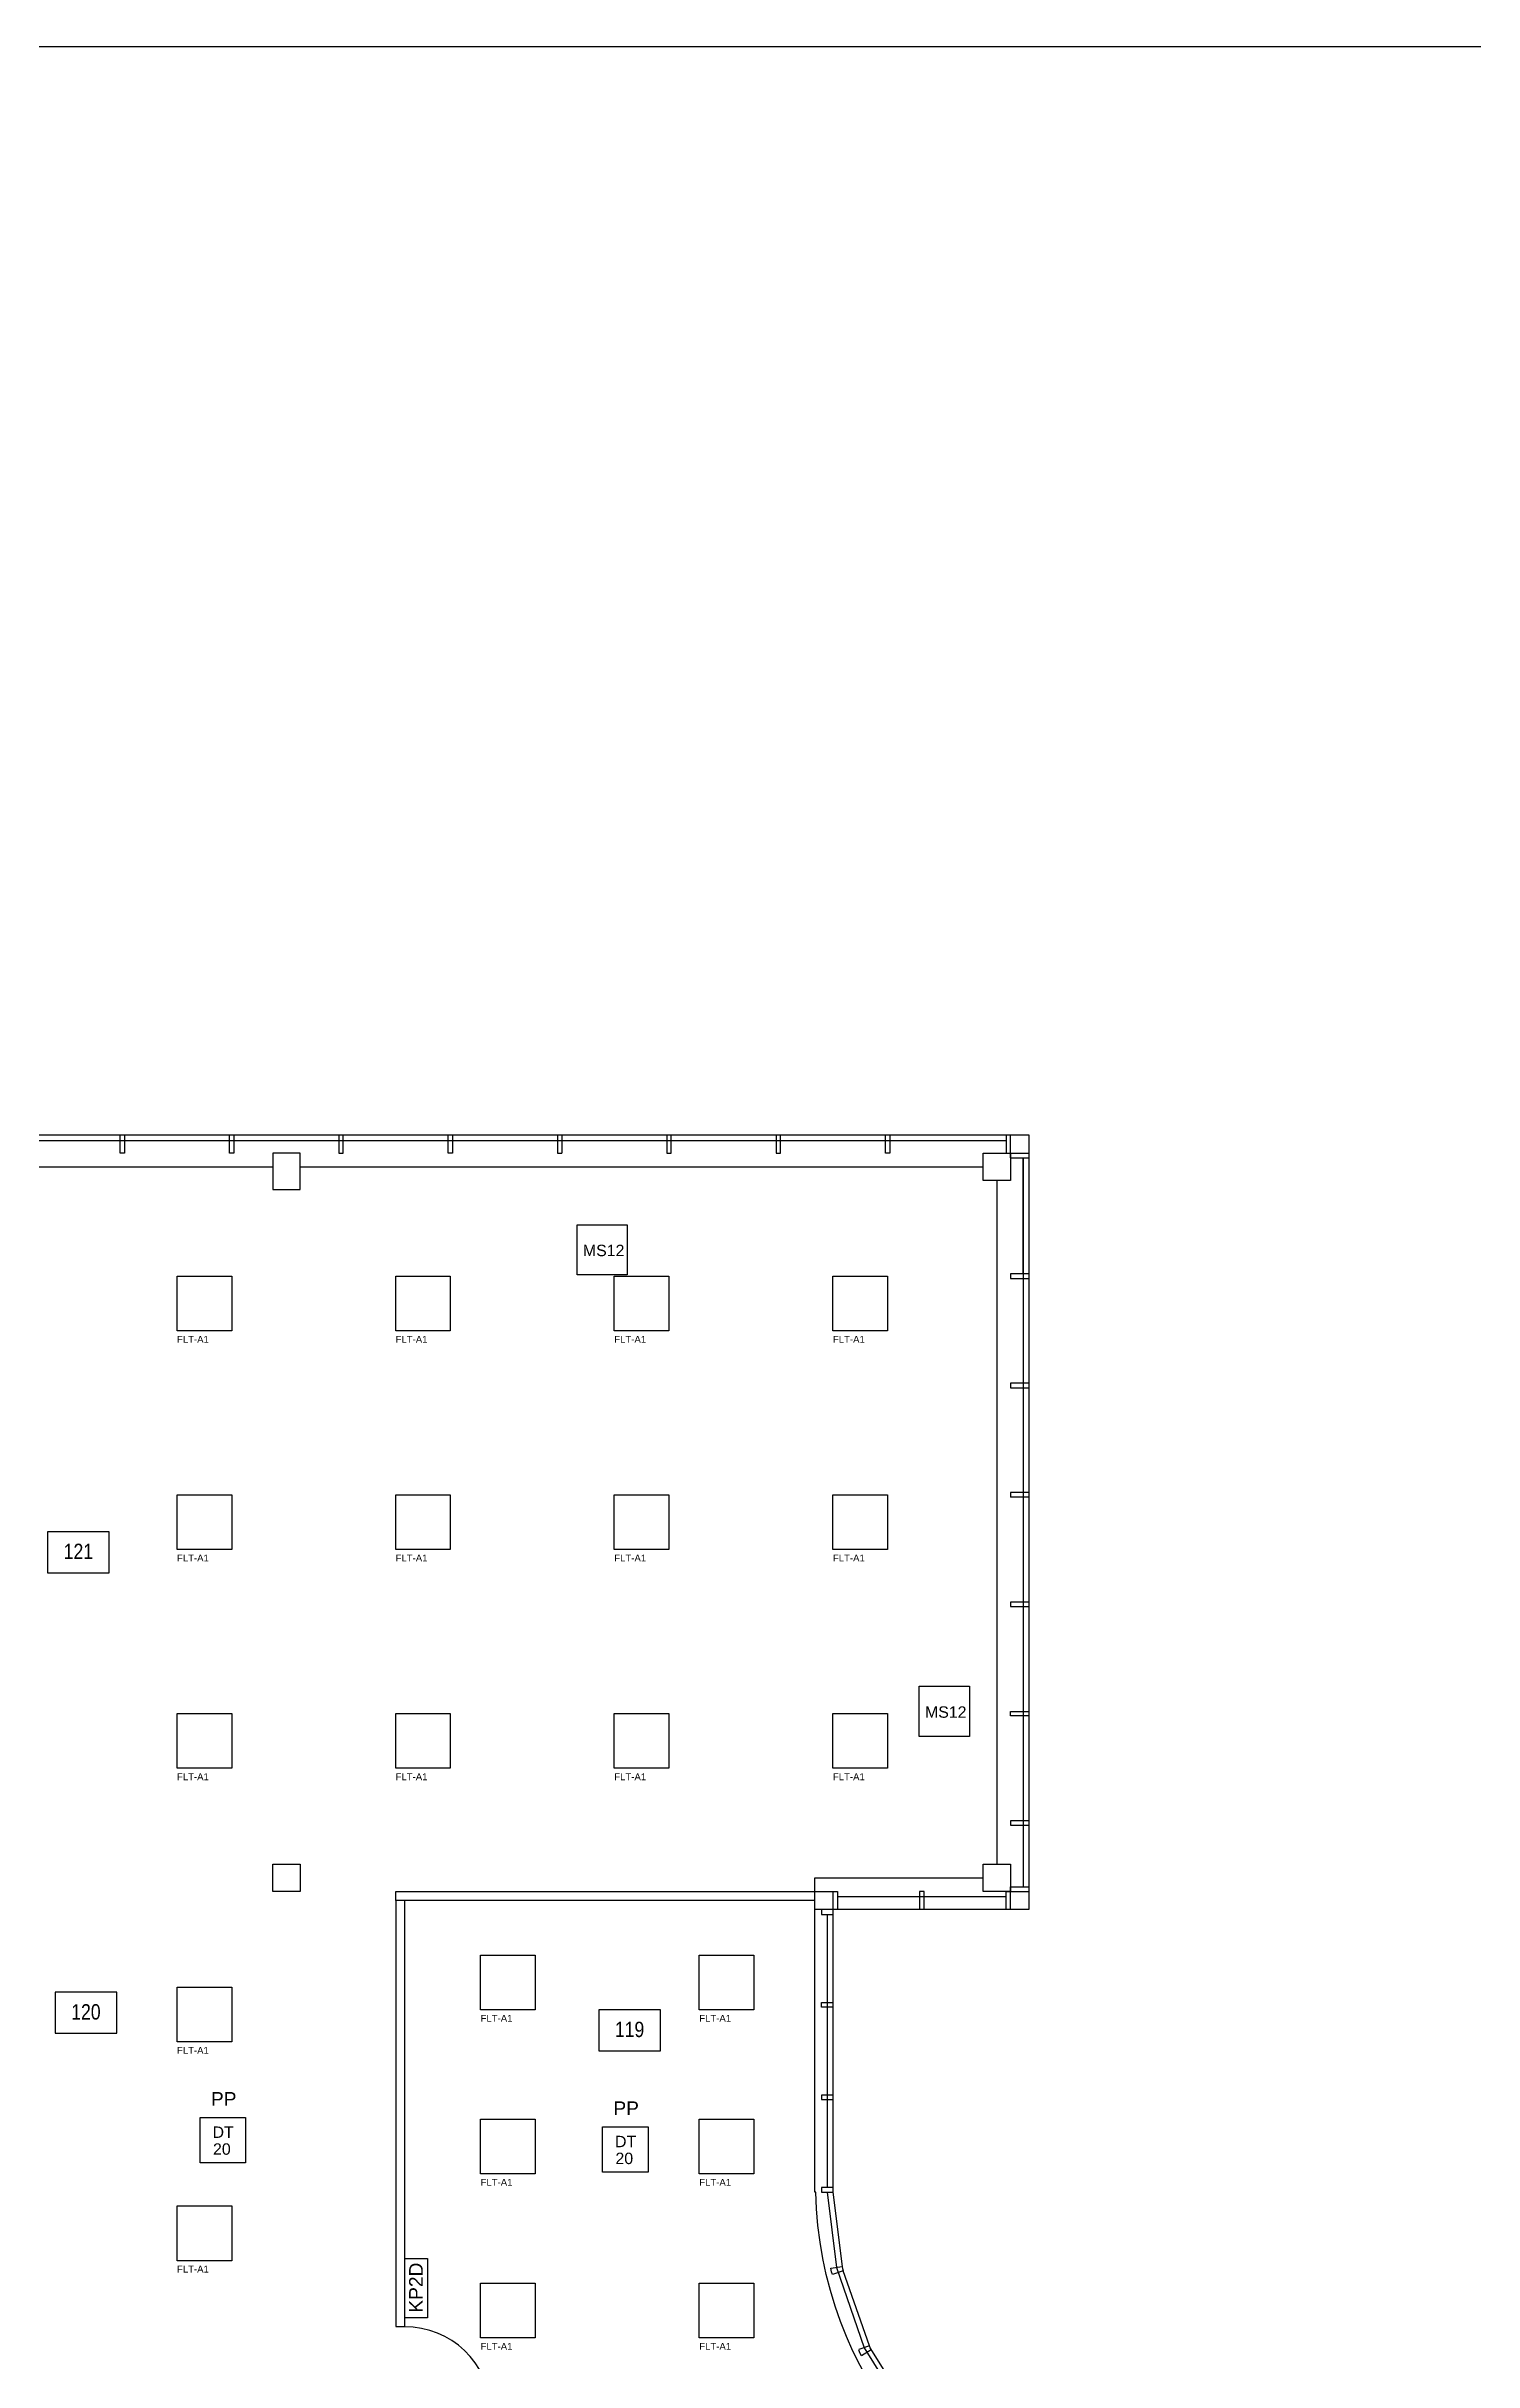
# Model space of a CAD drawing. Header units: inches. Extents: x 0 to 3575, y 0 to 2814.
# Drawn here: x 907 to 1534, y 1797 to 2814 of the extents above; entities that cross this region are included whole.
import ezdxf
from ezdxf.enums import TextEntityAlignment as Align

# ---------------------------------------------------------------- set-up
doc = ezdxf.new("R2010")
doc.units = ezdxf.units.IN
doc.header["$MEASUREMENT"] = 0
doc.set_wipeout_variables(frame=1)
doc.layers.get('0').update_dxf_attribs({"color": 255})
doc.layers.add('FLT-Fixtures', color=3, linetype='Continuous')
doc.layers.add('FLT-Peripheral-Devices', color=6, linetype='Continuous')
doc.styles.get("Standard").update_dxf_attribs({"font": 'arial.ttf'})
doc.styles.add('XR-ARCH-NEW$0$NOTES-UNIV', font='ARIALN.TTF')

# ---------------------------------------------------------------- blocks, each defined once
blk = doc.blocks.new('XR-ARCH-NEW$0$Room No')
blk.add_lwpolyline([(-0.141, 0), (0.141, 0), (0.141, 0.188), (-0.141, 0.188)], close=True)
at = {"style": 'XR-ARCH-NEW$0$NOTES-UNIV'}
blk.add_attdef('ROOM_NO', text='', height=0.0703, dxfattribs=at).set_placement((0, 0.098), align=Align.MIDDLE_CENTER)
blk = doc.blocks.new('FLT-A1')
at = {"layer": 'FLT-Fixtures'}
blk.add_lwpolyline([(0, 24), (24, 24), (24, 0), (0, 0)], close=True, dxfattribs=at)
blk.add_attdef('FLT-A1', (0, -5.2), '', height=3, dxfattribs=at)
blk = doc.blocks.new('FLT-MS12')
at = {"layer": 'FLT-Peripheral-Devices'}
blk.add_lwpolyline([(0, 22), (22, 22), (22, 0), (0, 0)], close=True, dxfattribs=at)
at = {"layer": 'FLT-Peripheral-Devices', "insert": (2.5, 13.2), "char_height": 5, "attachment_point": 1}
blk.add_mtext('MS12', dxfattribs=at)
blk = doc.blocks.new('FLT-PP')
blk.add_wipeout([(19, 0), (0, 0), (0, 12.3), (19, 12.3)]).dxf.layer = 'FLT-Peripheral-Devices'
at = {"layer": 'FLT-Peripheral-Devices', "insert": (4.8, 9), "char_height": 6.01, "attachment_point": 1, "bg_fill": 2}
blk.add_mtext('PP', dxfattribs=at)
blk = doc.blocks.new('FLT- OAC-DT-2000')
at = {"layer": 'FLT-Peripheral-Devices', "insert": (-4.5, 6), "char_height": 5, "attachment_point": 1, "bg_fill": 2}
blk.add_mtext('DT', dxfattribs=at)
at = {"layer": 'FLT-Peripheral-Devices', "insert": (-4.3, -1.4), "char_height": 5, "attachment_point": 1, "bg_fill": 2}
blk.add_mtext('20', dxfattribs=at)
at = {"layer": 'FLT-Peripheral-Devices'}
blk.add_lwpolyline([(-10, 10), (10, 10), (10, -10), (-10, -10)], close=True, dxfattribs=at)
blk = doc.blocks.new('FLT-KP2LD')
at = {"layer": 'FLT-Peripheral-Devices'}
blk.add_lwpolyline([(0, 10), (26, 10), (26, 0), (0, 0)], close=True, dxfattribs=at)
blk.add_text('KP2D', height=6.01, dxfattribs=at).set_placement((2.3, 2.1))

msp = doc.modelspace()

# ---------------------------------------------------------------- linework, layer by layer
for p, q in [((72.2, 2333.3), (1328.2, 2333.3)), ((1131.2, 2335.8), (1131.2, 2327.8)), ((1131.2, 2327.8), (1133.2, 2327.8)), ((1133.2, 2335.8), (1133.2, 2327.8)), ((1330.2, 2325.8), (1330.2, 2335.8)), ((706.2, 2321.8), (1006.2, 2321.8)), ((1018.2, 2321.8), (1318.2, 2321.8)), ((1330.2, 2325.7), (1338.2, 2325.7)), ((1324.2, 2315.8), (1324.2, 2015.8)), ((1338.2, 2178.8), (1330.2, 2178.8)), ((1330.2, 2178.8), (1330.2, 2176.8)), ((1338.2, 2176.8), (1330.2, 2176.8)), ((1252.2, 2003.8), (1252.2, 1871.8)), ((1328.2, 2001.4), (1254.2, 2001.4)), ((1268.2, 1804.3), (1263.5, 1802.7))]:
    msp.add_line(p, q)
for points in [[(984.5, 456.8), (982.5, 456.8), (982.5, 461.8), (994.2, 461.8), (994.2, 745.8), (62.2, 745.8), (62.2, 2335.8), (1338.2, 2335.8), (1338.2, 1995.8), (1244.2, 1995.8)], [(941.2, 2335.8), (941.2, 2327.8), (939.2, 2327.8), (939.2, 2335.8)], [(989.2, 2335.8), (989.2, 2327.8), (987.2, 2327.8), (987.2, 2335.8)], [(1035.2, 2335.8), (1035.2, 2327.8), (1037.2, 2327.8), (1037.2, 2335.8)], [(1085.2, 2335.8), (1085.2, 2327.8), (1083.2, 2327.8), (1083.2, 2335.8)], [(1179.2, 2335.8), (1179.2, 2327.8), (1181.2, 2327.8), (1181.2, 2335.8)], [(1227.2, 2335.8), (1227.2, 2327.8), (1229.2, 2327.8), (1229.2, 2335.8)], [(1277.2, 2335.8), (1277.2, 2327.8), (1275.2, 2327.8), (1275.2, 2335.8)], [(1328.2, 2335.8), (1328.2, 2327.8), (1338.2, 2327.8)], [(1338.2, 2274.8), (1330.2, 2274.8), (1330.2, 2272.8), (1338.2, 2272.8)], [(1338.2, 2226.8), (1330.2, 2226.8), (1330.2, 2224.8), (1338.2, 2224.8)], [(1338.2, 2130.8), (1330.2, 2130.8), (1330.2, 2128.8), (1338.2, 2128.8)], [(1338.2, 2080.8), (1330.2, 2080.8), (1330.2, 2082.8), (1338.2, 2082.8)], [(1338.2, 2034.8), (1330.2, 2034.8), (1330.2, 2032.8), (1338.2, 2032.8)], [(1244.2, 1999.8), (1060.2, 1999.8), (1060.2, 2003.8), (1254.2, 2003.8), (1254.2, 1995.8)], [(1292.2, 1995.8), (1292.2, 2003.8), (1290.2, 2003.8), (1290.2, 1995.8)], [(1328.2, 1995.8), (1328.2, 2003.8), (1338.2, 2003.8)], [(1330.2, 1995.8), (1330.2, 2005.8), (1338.2, 2005.8)], [(1060.2, 1999.8), (1060.2, 1812.8), (1064.2, 1812.8), (1064.2, 1999.8)], [(1247.2, 1995.8), (1247.2, 1993.6), (1252.2, 1993.6)], [(1249.7, 1993.6), (1249.7, 1873.8)], [(1252.2, 1953), (1247.2, 1953), (1247.2, 1955), (1252.2, 1955)], [(1252.2, 1914.4), (1247.2, 1914.4), (1247.2, 1912.4), (1252.2, 1912.4)], [(1252.2, 1873.8), (1247.2, 1873.8), (1247.2, 1871.8), (1252.2, 1871.8), (1256.2, 1839.1), (1256.4, 1838.2), (1256.7, 1837.3)], [(1249.6, 1871.8), (1253.7, 1838.7), (1265.9, 1803.5), (1285.6, 1771.7), (1313.8, 1743.7), (1343.4, 1725), (1380.7, 1711.9), (1414.8, 1704.1), (1449.8, 1691.8), (1483.3, 1675.9), (1516.6, 1655.1), (1531.4, 1643.2)], [(1381.2, 1714.3), (1380.3, 1714.5), (1345.5, 1726.6), (1314.4, 1746.3), (1288.2, 1772.2), (1268.5, 1803.4), (1268.2, 1804.3), (1256.7, 1837.3), (1252, 1835.7), (1251.6, 1836.8), (1251.2, 1838.4), (1256.2, 1839.1)], [(1269, 1802.6), (1264.8, 1800), (1264, 1801.2), (1263.5, 1802.6)]]:
    msp.add_lwpolyline(points)
for points in [[(1006.2, 2327.8), (1006.2, 2311.8), (1018.2, 2311.8), (1018.2, 2327.8)], [(1318.2, 2315.8), (1318.2, 2327.8), (1330.2, 2327.8), (1330.2, 2315.8)], [(1006.2, 2015.8), (1018.2, 2015.8), (1018.2, 2003.8), (1006.2, 2003.8)], [(1330.2, 2015.8), (1330.2, 2003.8), (1318.2, 2003.8), (1318.2, 2015.8)]]:
    msp.add_lwpolyline(points, close=True)
msp.add_lwpolyline([(1528.3, 1640.2, 0.127386), (1379.3, 1707.4, -0.346372), (1244.7, 1871.8), (1244.2, 1871.8), (1244.2, 2009.8), (1318.2, 2009.8)], format="xyb")
msp.add_polyline3d([(1335.7, 2274.8, 84), (1335.7, 2325.7, 2), (1335.7, 2005.8, 0)])
msp.add_arc((1064.2, 1774.7), 38, 2.854, 90)

# ---------------------------------------------------------------- block references
at = {"xscale": 96, "yscale": 96, "zscale": 96}
for p, values in [((920.9, 2143.6), {'ROOM_NO': '121'}), ((924.2, 1941.5), {'ROOM_NO': '120'}), ((1162.9, 1933.8), {'ROOM_NO': '119'})]:
    msp.add_blockref('XR-ARCH-NEW$0$Room No', p, dxfattribs=at).add_auto_attribs(values)
at = {"layer": 'FLT-Fixtures'}
for p in [(964.2, 2249.8), (1060.2, 2249.8), (1156.2, 2249.8), (1252.2, 2249.8), (964.2, 2153.8), (1060.2, 2153.8), (1156.2, 2153.8), (1252.2, 2153.8), (964.2, 2057.8), (1060.2, 2057.8), (1156.2, 2057.8), (1252.2, 2057.8), (1097.5, 1951.8), (1193.5, 1951.8), (964.2, 1937.7), (1097.5, 1879.8), (1193.5, 1879.8), (964.2, 1841.7), (1097.5, 1807.8), (1193.5, 1807.8)]:
    msp.add_blockref('FLT-A1', p, dxfattribs=at).add_auto_attribs({'FLT-A1': 'FLT-A1'})
at = {"layer": 'FLT-Peripheral-Devices'}
for p in [(1139.9, 2274.4), (1290.1, 2071.8)]:
    msp.add_blockref('FLT-MS12', p, dxfattribs=at)
at = {"layer": 'FLT-Peripheral-Devices', "rotation": 90}
msp.add_blockref('FLT-KP2LD', (1074.2, 1816.6), dxfattribs=at)

# ---------------------------------------------------------------- next in the draw order: block references
at = {"layer": 'FLT-Peripheral-Devices'}
for p in [(974.3, 1906.7), (1151, 1902.6)]:
    msp.add_blockref('FLT-PP', p, dxfattribs=at)

# ---------------------------------------------------------------- next in the draw order: block references
for p in [(984.3, 1894.6), (1161, 1890.5)]:
    msp.add_blockref('FLT- OAC-DT-2000', p, dxfattribs=at)

# ---------------------------------------------------------------- next in the draw order: linework, layer by layer
msp.add_lwpolyline([(0, 2813.6), (3575.4, 2813.6), (3575.4, 0), (0, 0)], close=True)

doc.saveas('drawing.dxf')
